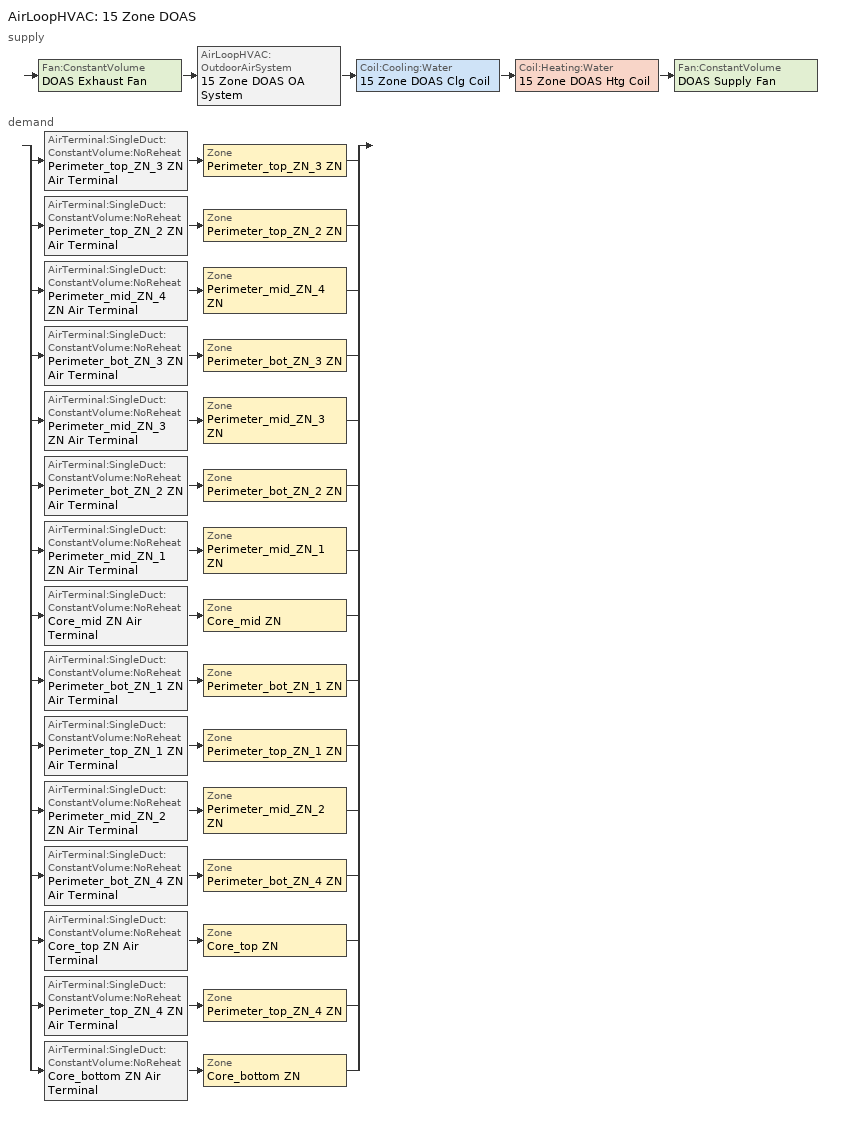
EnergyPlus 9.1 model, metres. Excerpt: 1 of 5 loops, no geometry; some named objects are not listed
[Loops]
AirLoopHVAC '15 Zone DOAS'
 supply: Fan:ConstantVolume 'DOAS Exhaust Fan' > AirLoopHVAC:OutdoorAirSystem '15 Zone DOAS OA System' > Coil:Cooling:Water '15 Zone DOAS Clg Coil' > Coil:Heating:Water '15 Zone DOAS Htg Coil' > Fan:ConstantVolume 'DOAS Supply Fan'
 demand: split
  | AirTerminal:SingleDuct:ConstantVolume:NoReheat 'Perimeter_top_ZN_3 ZN Air Terminal' > Zone 'Perimeter_top_ZN_3 ZN'
  | AirTerminal:SingleDuct:ConstantVolume:NoReheat 'Perimeter_top_ZN_2 ZN Air Terminal' > Zone 'Perimeter_top_ZN_2 ZN'
  | AirTerminal:SingleDuct:ConstantVolume:NoReheat 'Perimeter_mid_ZN_4 ZN Air Terminal' > Zone 'Perimeter_mid_ZN_4 ZN'
  | AirTerminal:SingleDuct:ConstantVolume:NoReheat 'Perimeter_bot_ZN_3 ZN Air Terminal' > Zone 'Perimeter_bot_ZN_3 ZN'
  | AirTerminal:SingleDuct:ConstantVolume:NoReheat 'Perimeter_mid_ZN_3 ZN Air Terminal' > Zone 'Perimeter_mid_ZN_3 ZN'
  | AirTerminal:SingleDuct:ConstantVolume:NoReheat 'Perimeter_bot_ZN_2 ZN Air Terminal' > Zone 'Perimeter_bot_ZN_2 ZN'
  | AirTerminal:SingleDuct:ConstantVolume:NoReheat 'Perimeter_mid_ZN_1 ZN Air Terminal' > Zone 'Perimeter_mid_ZN_1 ZN'
  | AirTerminal:SingleDuct:ConstantVolume:NoReheat 'Core_mid ZN Air Terminal' > Zone 'Core_mid ZN'
  | AirTerminal:SingleDuct:ConstantVolume:NoReheat 'Perimeter_bot_ZN_1 ZN Air Terminal' > Zone 'Perimeter_bot_ZN_1 ZN'
  | AirTerminal:SingleDuct:ConstantVolume:NoReheat 'Perimeter_top_ZN_1 ZN Air Terminal' > Zone 'Perimeter_top_ZN_1 ZN'
  | AirTerminal:SingleDuct:ConstantVolume:NoReheat 'Perimeter_mid_ZN_2 ZN Air Terminal' > Zone 'Perimeter_mid_ZN_2 ZN'
  | AirTerminal:SingleDuct:ConstantVolume:NoReheat 'Perimeter_bot_ZN_4 ZN Air Terminal' > Zone 'Perimeter_bot_ZN_4 ZN'
  | AirTerminal:SingleDuct:ConstantVolume:NoReheat 'Core_top ZN Air Terminal' > Zone 'Core_top ZN'
  | AirTerminal:SingleDuct:ConstantVolume:NoReheat 'Perimeter_top_ZN_4 ZN Air Terminal' > Zone 'Perimeter_top_ZN_4 ZN'
  | AirTerminal:SingleDuct:ConstantVolume:NoReheat 'Core_bottom ZN Air Terminal' > Zone 'Core_bottom ZN'
[ZoneControl:Thermostat] Control Object Type 1=ThermostatSetpoint:DualSetpoint
Name | Zone or ZoneList | Control Type Schedule | Control Name 1
Core_bottom ZN Thermostat | Core_bottom ZN | Core_bottom ZN Thermostat Schedule | Office WholeBuilding - Md Office Thermostat 1
Core_mid ZN Thermostat | Core_mid ZN | Core_mid ZN Thermostat Schedule | Office WholeBuilding - Md Office Thermostat 2
Core_top ZN Thermostat | Core_top ZN | Core_top ZN Thermostat Schedule | Office WholeBuilding - Md Office Thermostat 3
Perimeter_bot_ZN_1 ZN Thermostat | Perimeter_bot_ZN_1 ZN | Perimeter_bot_ZN_1 ZN Thermostat Schedule | Office WholeBuilding - Md Office Thermostat 4
Perimeter_bot_ZN_2 ZN Thermostat | Perimeter_bot_ZN_2 ZN | Perimeter_bot_ZN_2 ZN Thermostat Schedule | Office WholeBuilding - Md Office Thermostat 5
Perimeter_bot_ZN_3 ZN Thermostat | Perimeter_bot_ZN_3 ZN | Perimeter_bot_ZN_3 ZN Thermostat Schedule | Office WholeBuilding - Md Office Thermostat 6
Perimeter_bot_ZN_4 ZN Thermostat | Perimeter_bot_ZN_4 ZN | Perimeter_bot_ZN_4 ZN Thermostat Schedule | Office WholeBuilding - Md Office Thermostat 7
Perimeter_mid_ZN_1 ZN Thermostat | Perimeter_mid_ZN_1 ZN | Perimeter_mid_ZN_1 ZN Thermostat Schedule | Office WholeBuilding - Md Office Thermostat 8
Perimeter_mid_ZN_2 ZN Thermostat | Perimeter_mid_ZN_2 ZN | Perimeter_mid_ZN_2 ZN Thermostat Schedule | Office WholeBuilding - Md Office Thermostat 9
Perimeter_mid_ZN_3 ZN Thermostat | Perimeter_mid_ZN_3 ZN | Perimeter_mid_ZN_3 ZN Thermostat Schedule | Office WholeBuilding - Md Office Thermostat 10
Perimeter_mid_ZN_4 ZN Thermostat | Perimeter_mid_ZN_4 ZN | Perimeter_mid_ZN_4 ZN Thermostat Schedule | Office WholeBuilding - Md Office Thermostat 11
Perimeter_top_ZN_1 ZN Thermostat | Perimeter_top_ZN_1 ZN | Perimeter_top_ZN_1 ZN Thermostat Schedule | Office WholeBuilding - Md Office Thermostat 12
Perimeter_top_ZN_2 ZN Thermostat | Perimeter_top_ZN_2 ZN | Perimeter_top_ZN_2 ZN Thermostat Schedule | Office WholeBuilding - Md Office Thermostat 13
Perimeter_top_ZN_3 ZN Thermostat | Perimeter_top_ZN_3 ZN | Perimeter_top_ZN_3 ZN Thermostat Schedule | Office WholeBuilding - Md Office Thermostat 14
Perimeter_top_ZN_4 ZN Thermostat | Perimeter_top_ZN_4 ZN | Perimeter_top_ZN_4 ZN Thermostat Schedule | Office WholeBuilding - Md Office Thermostat 15
[ThermostatSetpoint:DualSetpoint] Heating Setpoint Temperature Schedule=OfficeMedium HTGSETP_SCH_YES_OPTIMUM; Cooling Setpoint Temperature Schedule=OfficeMedium CLGSETP_SCH_YES_OPTIMUM
Office WholeBuilding - Md Office Thermostat 1; Office WholeBuilding - Md Office Thermostat 2; Office WholeBuilding - Md Office Thermostat 3; Office WholeBuilding - Md Office Thermostat 4; Office WholeBuilding - Md Office Thermostat 5; Office WholeBuilding - Md Office Thermostat 6; Office WholeBuilding - Md Office Thermostat 7; Office WholeBuilding - Md Office Thermostat 8; Office WholeBuilding - Md Office Thermostat 9; Office WholeBuilding - Md Office Thermostat 10; Office WholeBuilding - Md Office Thermostat 11; Office WholeBuilding - Md Office Thermostat 12; Office WholeBuilding - Md Office Thermostat 13; Office WholeBuilding - Md Office Thermostat 14; Office WholeBuilding - Md Office Thermostat 15
[AirTerminal:SingleDuct:ConstantVolume:NoReheat] Availability Schedule=Always On Discrete; Maximum Air Flow Rate {m3/s}=AutoSize
Core_bottom ZN Air Terminal; Core_mid ZN Air Terminal; Core_top ZN Air Terminal; Perimeter_bot_ZN_1 ZN Air Terminal; Perimeter_bot_ZN_2 ZN Air Terminal; Perimeter_bot_ZN_3 ZN Air Terminal; Perimeter_bot_ZN_4 ZN Air Terminal; Perimeter_mid_ZN_1 ZN Air Terminal; Perimeter_mid_ZN_2 ZN Air Terminal; Perimeter_mid_ZN_3 ZN Air Terminal; Perimeter_mid_ZN_4 ZN Air Terminal; Perimeter_top_ZN_1 ZN Air Terminal; Perimeter_top_ZN_2 ZN Air Terminal; Perimeter_top_ZN_3 ZN Air Terminal; Perimeter_top_ZN_4 ZN Air Terminal
[Coil:Cooling:Water]
15 Zone DOAS Clg Coil: Availability Schedule=Always On Discrete; Design Water Flow Rate {m3/s}=Autosize; Design Air Flow Rate {m3/s}=Autosize; Design Inlet Water Temperature {C}=Autosize; Design Inlet Air Temperature {C}=Autosize; Design Outlet Air Temperature {C}=Autosize; Design Inlet Air Humidity Ratio {kgWater/kgDryAir}=Autosize; Design Outlet Air Humidity Ratio {kgWater/kgDryAir}=Autosize; Type of Analysis=SimpleAnalysis; Heat Exchanger Configuration=CrossFlow
[Coil:Heating:Water]
15 Zone DOAS Htg Coil: Availability Schedule=Always On Discrete; U-Factor Times Area Value {W/K}=Autosize; Maximum Water Flow Rate {m3/s}=Autosize; Performance Input Method=UFactorTimesAreaAndDesignWaterFlowRate; Rated Capacity {W}=Autosize; Rated Inlet Water Temperature {C}=48.8889; Rated Inlet Air Temperature {C}=16.6; Rated Outlet Water Temperature {C}=37.7778; Rated Outlet Air Temperature {C}=32.2; Rated Ratio for Air and Water Convection=0.5
[Zone equipment]
Core_bottom ZN: Core_bottom ZN Air Terminal, Core_bottom ZN FCU
Core_mid ZN: Core_mid ZN Air Terminal, Core_mid ZN FCU
Core_top ZN: Core_top ZN Air Terminal, Core_top ZN FCU
Perimeter_bot_ZN_1 ZN: Perimeter_bot_ZN_1 ZN Air Terminal, Perimeter_bot_ZN_1 ZN FCU
Perimeter_bot_ZN_2 ZN: Perimeter_bot_ZN_2 ZN Air Terminal, Perimeter_bot_ZN_2 ZN FCU
Perimeter_bot_ZN_3 ZN: Perimeter_bot_ZN_3 ZN Air Terminal, Perimeter_bot_ZN_3 ZN FCU
Perimeter_bot_ZN_4 ZN: Perimeter_bot_ZN_4 ZN Air Terminal, Perimeter_bot_ZN_4 ZN FCU
Perimeter_mid_ZN_1 ZN: Perimeter_mid_ZN_1 ZN Air Terminal, Perimeter_mid_ZN_1 ZN FCU
Perimeter_mid_ZN_2 ZN: Perimeter_mid_ZN_2 ZN Air Terminal, Perimeter_mid_ZN_2 ZN FCU
Perimeter_mid_ZN_3 ZN: Perimeter_mid_ZN_3 ZN Air Terminal, Perimeter_mid_ZN_3 ZN FCU
Perimeter_mid_ZN_4 ZN: Perimeter_mid_ZN_4 ZN Air Terminal, Perimeter_mid_ZN_4 ZN FCU
Perimeter_top_ZN_1 ZN: Perimeter_top_ZN_1 ZN Air Terminal, Perimeter_top_ZN_1 ZN FCU
Perimeter_top_ZN_2 ZN: Perimeter_top_ZN_2 ZN Air Terminal, Perimeter_top_ZN_2 ZN FCU
Perimeter_top_ZN_3 ZN: Perimeter_top_ZN_3 ZN Air Terminal, Perimeter_top_ZN_3 ZN FCU
Perimeter_top_ZN_4 ZN: Perimeter_top_ZN_4 ZN Air Terminal, Perimeter_top_ZN_4 ZN FCU
[Sizing:Zone] Zone Cooling Design Supply Air Temperature Input Method=SupplyAirTemperature; Zone Cooling Design Supply Air Temperature {C}=12.7778; Zone Cooling Design Supply Air Temperature Difference {deltaC}=11.11; Zone Heating Design Supply Air Temperature Input Method=SupplyAirTemperature; Zone Heating Design Supply Air Temperature {C}=40; Zone Heating Design Supply Air Temperature Difference {deltaC}=11.11; Zone Cooling Design Supply Air Humidity Ratio {kgWater/kgDryAir}=0.0085; Zone Heating Design Supply Air Humidity Ratio {kgWater/kgDryAir}=0.008; Design Specification Outdoor Air Object=Office WholeBuilding - Md Office Ventilation; Cooling Design Air Flow Method=DesignDay; Cooling Design Air Flow Rate {m3/s}=0; Cooling Minimum Air Flow per Zone Floor Area {m3/s-m2}=0.000762; Cooling Minimum Air Flow {m3/s}=0; Cooling Minimum Air Flow Fraction=0; Heating Design Air Flow Method=DesignDay; Heating Design Air Flow Rate {m3/s}=0; Heating Maximum Air Flow per Zone Floor Area {m3/s-m2}=0.002032; Heating Maximum Air Flow {m3/s}=0.141576; Heating Maximum Air Flow Fraction=0.3; Account for Dedicated Outdoor Air System=Yes; Dedicated Outdoor Air System Control Strategy=NeutralSupplyAir; Dedicated Outdoor Air Low Setpoint Temperature for Design {C}=15.5556; Dedicated Outdoor Air High Setpoint Temperature for Design {C}=21.1111
Name | Design Specification Zone Air Distribution Object
Core_bottom ZN | Core_bottom ZN Design Spec Zone Air Dist
Core_mid ZN | Core_mid ZN Design Spec Zone Air Dist
Core_top ZN | Core_top ZN Design Spec Zone Air Dist
Perimeter_bot_ZN_1 ZN | Perimeter_bot_ZN_1 ZN Design Spec Zone Air Dist
Perimeter_bot_ZN_2 ZN | Perimeter_bot_ZN_2 ZN Design Spec Zone Air Dist
Perimeter_bot_ZN_3 ZN | Perimeter_bot_ZN_3 ZN Design Spec Zone Air Dist
Perimeter_bot_ZN_4 ZN | Perimeter_bot_ZN_4 ZN Design Spec Zone Air Dist
Perimeter_mid_ZN_1 ZN | Perimeter_mid_ZN_1 ZN Design Spec Zone Air Dist
Perimeter_mid_ZN_2 ZN | Perimeter_mid_ZN_2 ZN Design Spec Zone Air Dist
Perimeter_mid_ZN_3 ZN | Perimeter_mid_ZN_3 ZN Design Spec Zone Air Dist
Perimeter_mid_ZN_4 ZN | Perimeter_mid_ZN_4 ZN Design Spec Zone Air Dist
Perimeter_top_ZN_1 ZN | Perimeter_top_ZN_1 ZN Design Spec Zone Air Dist
Perimeter_top_ZN_2 ZN | Perimeter_top_ZN_2 ZN Design Spec Zone Air Dist
Perimeter_top_ZN_3 ZN | Perimeter_top_ZN_3 ZN Design Spec Zone Air Dist
Perimeter_top_ZN_4 ZN | Perimeter_top_ZN_4 ZN Design Spec Zone Air Dist
[DesignSpecification:ZoneAirDistribution] Zone Air Distribution Effectiveness in Cooling Mode=1; Zone Air Distribution Effectiveness in Heating Mode=1
Core_bottom ZN Design Spec Zone Air Dist; Core_mid ZN Design Spec Zone Air Dist; Core_top ZN Design Spec Zone Air Dist; Perimeter_bot_ZN_1 ZN Design Spec Zone Air Dist; Perimeter_bot_ZN_2 ZN Design Spec Zone Air Dist; Perimeter_bot_ZN_3 ZN Design Spec Zone Air Dist; Perimeter_bot_ZN_4 ZN Design Spec Zone Air Dist; Perimeter_mid_ZN_1 ZN Design Spec Zone Air Dist; Perimeter_mid_ZN_2 ZN Design Spec Zone Air Dist; Perimeter_mid_ZN_3 ZN Design Spec Zone Air Dist; Perimeter_mid_ZN_4 ZN Design Spec Zone Air Dist; Perimeter_top_ZN_1 ZN Design Spec Zone Air Dist; Perimeter_top_ZN_2 ZN Design Spec Zone Air Dist; Perimeter_top_ZN_3 ZN Design Spec Zone Air Dist; Perimeter_top_ZN_4 ZN Design Spec Zone Air Dist
[Controller:MechanicalVentilation]
15 Zone DOAS Mechanical Ventilation Controller: Availability Schedule=Always On Discrete; Demand Controlled Ventilation=No; System Outdoor Air Method=ZoneSum; Zone Name 1=Core_bottom ZN; Design Specification Outdoor Air Object Name 1=Office WholeBuilding - Md Office Ventilation; Design Specification Zone Air Distribution Object Name 1=Core_bottom ZN Design Spec Zone Air Dist; Zone Name 2=Core_mid ZN; Design Specification Outdoor Air Object Name 2=Office WholeBuilding - Md Office Ventilation; Design Specification Zone Air Distribution Object Name 2=Core_mid ZN Design Spec Zone Air Dist; Zone Name 3=Core_top ZN; Design Specification Outdoor Air Object Name 3=Office WholeBuilding - Md Office Ventilation; Design Specification Zone Air Distribution Object Name 3=Core_top ZN Design Spec Zone Air Dist; Zone Name 4=Perimeter_bot_ZN_1 ZN; Design Specification Outdoor Air Object Name 4=Office WholeBuilding - Md Office Ventilation; Design Specification Zone Air Distribution Object Name 4=Perimeter_bot_ZN_1 ZN Design Spec Zone Air Dist; Zone Name 5=Perimeter_bot_ZN_2 ZN; Design Specification Outdoor Air Object Name 5=Office WholeBuilding - Md Office Ventilation; Design Specification Zone Air Distribution Object Name 5=Perimeter_bot_ZN_2 ZN Design Spec Zone Air Dist; Zone Name 6=Perimeter_bot_ZN_3 ZN; Design Specification Outdoor Air Object Name 6=Office WholeBuilding - Md Office Ventilation; Design Specification Zone Air Distribution Object Name 6=Perimeter_bot_ZN_3 ZN Design Spec Zone Air Dist; Zone Name 7=Perimeter_bot_ZN_4 ZN; Design Specification Outdoor Air Object Name 7=Office WholeBuilding - Md Office Ventilation; Design Specification Zone Air Distribution Object Name 7=Perimeter_bot_ZN_4 ZN Design Spec Zone Air Dist; Zone Name 8=Perimeter_mid_ZN_1 ZN; Design Specification Outdoor Air Object Name 8=Office WholeBuilding - Md Office Ventilation; Design Specification Zone Air Distribution Object Name 8=Perimeter_mid_ZN_1 ZN Design Spec Zone Air Dist; Zone Name 9=Perimeter_mid_ZN_2 ZN; Design Specification Outdoor Air Object Name 9=Office WholeBuilding - Md Office Ventilation; Design Specification Zone Air Distribution Object Name 9=Perimeter_mid_ZN_2 ZN Design Spec Zone Air Dist; Zone Name 10=Perimeter_mid_ZN_3 ZN; Design Specification Outdoor Air Object Name 10=Office WholeBuilding - Md Office Ventilation; Design Specification Zone Air Distribution Object Name 10=Perimeter_mid_ZN_3 ZN Design Spec Zone Air Dist; Zone Name 11=Perimeter_mid_ZN_4 ZN; Design Specification Outdoor Air Object Name 11=Office WholeBuilding - Md Office Ventilation; Design Specification Zone Air Distribution Object Name 11=Perimeter_mid_ZN_4 ZN Design Spec Zone Air Dist; Zone Name 12=Perimeter_top_ZN_1 ZN; Design Specification Outdoor Air Object Name 12=Office WholeBuilding - Md Office Ventilation; Design Specification Zone Air Distribution Object Name 12=Perimeter_top_ZN_1 ZN Design Spec Zone Air Dist; Zone Name 13=Perimeter_top_ZN_2 ZN; Design Specification Outdoor Air Object Name 13=Office WholeBuilding - Md Office Ventilation; Design Specification Zone Air Distribution Object Name 13=Perimeter_top_ZN_2 ZN Design Spec Zone Air Dist; Zone Name 14=Perimeter_top_ZN_3 ZN; Design Specification Outdoor Air Object Name 14=Office WholeBuilding - Md Office Ventilation; Design Specification Zone Air Distribution Object Name 14=Perimeter_top_ZN_3 ZN Design Spec Zone Air Dist; Zone Name 15=Perimeter_top_ZN_4 ZN; Design Specification Outdoor Air Object Name 15=Office WholeBuilding - Md Office Ventilation; Design Specification Zone Air Distribution Object Name 15=Perimeter_top_ZN_4 ZN Design Spec Zone Air Dist
[DesignSpecification:OutdoorAir]
Office WholeBuilding - Md Office Ventilation: Outdoor Air Method=Sum; Outdoor Air Flow per Person {m3/s-person}=0; Outdoor Air Flow per Zone Floor Area {m3/s-m2}=0.0004318; Outdoor Air Flow per Zone {m3/s}=0; Outdoor Air Flow Air Changes per Hour {1/hr}=0
[AirLoopHVAC]
15 Zone DOAS: Design Supply Air Flow Rate {m3/s}=AutoSize
[Sizing:System]
15 Zone DOAS: Type of Load to Size On=VentilationRequirement; Design Outdoor Air Flow Rate {m3/s}=Autosize; Central Heating Maximum System Air Flow Ratio=1; Preheat Design Temperature {C}=7; Preheat Design Humidity Ratio {kgWater/kgDryAir}=0.008; Precool Design Temperature {C}=12.8; Precool Design Humidity Ratio {kgWater/kgDryAir}=0.008; Central Cooling Design Supply Air Temperature {C}=15.5556; Central Heating Design Supply Air Temperature {C}=21.1111; Type of Zone Sum to Use=Coincident; 100% Outdoor Air in Cooling=Yes; 100% Outdoor Air in Heating=Yes; Central Cooling Design Supply Air Humidity Ratio {kgWater/kgDryAir}=0.0085; Central Heating Design Supply Air Humidity Ratio {kgWater/kgDryAir}=0.008; Cooling Supply Air Flow Rate Method=DesignDay; Cooling Supply Air Flow Rate {m3/s}=0; Cooling Supply Air Flow Rate Per Floor Area {m3/s-m2}=0.00996765; Cooling Fraction of Autosized Cooling Supply Air Flow Rate=1; Cooling Supply Air Flow Rate Per Unit Cooling Capacity {m3/s-W}=3.94755e-05; Heating Supply Air Flow Rate Method=DesignDay; Heating Supply Air Flow Rate {m3/s}=0; Heating Supply Air Flow Rate Per Floor Area {m3/s-m2}=0.00996765; Heating Fraction of Autosized Heating Supply Air Flow Rate=1; Heating Fraction of Autosized Cooling Supply Air Flow Rate=1; Heating Supply Air Flow Rate Per Unit Heating Capacity {m3/s-W}=3.15882e-05; System Outdoor Air Method=ZoneSum; Zone Maximum Outdoor Air Fraction=1; Cooling Design Capacity Method=CoolingDesignCapacity; Cooling Design Capacity {W}=Autosize; Cooling Design Capacity Per Floor Area {W/m2}=234.7; Fraction of Autosized Cooling Design Capacity=1; Heating Design Capacity Method=HeatingDesignCapacity; Heating Design Capacity {W}=Autosize; Heating Design Capacity Per Floor Area {W/m2}=157; Fraction of Autosized Heating Design Capacity=1; Central Cooling Capacity Control Method=OnOff
[Controller:WaterCoil] Control Variable=Temperature; Actuator Variable=Flow; Maximum Actuated Flow {m3/s}=Autosize; Minimum Actuated Flow {m3/s}=0
Name | Action | Controller Convergence Tolerance {deltaC}
15 Zone DOAS Clg Coil Controller | Reverse | Autosize
15 Zone DOAS Htg Coil Controller | Normal | 0.0001
[Fan:ConstantVolume] Availability Schedule=Always On Discrete; Fan Total Efficiency=0.58175; Maximum Flow Rate {m3/s}=AutoSize; Motor Efficiency=0.895; Motor In Airstream Fraction=1
Name | Pressure Rise {Pa}
DOAS Exhaust Fan | 498.178
DOAS Supply Fan | 747.267
[SetpointManager:MixedAir] Control Variable=Temperature
Name | Setpoint Node or NodeList
DOAS Exhaust Fan Outlet Air Node OS Default SPM | DOAS Exhaust Fan Outlet Air Node
15 Zone DOAS Heat Exchanger Primary Outlet Air Node OS Default SPM | 15 Zone DOAS Heat Exchanger Primary Outlet Air Node
15 Zone DOAS Mixed Air Node OS Default SPM | 15 Zone DOAS Mixed Air Node
15 Zone DOAS Clg Coil Outlet Air Node OS Default SPM | 15 Zone DOAS Clg Coil Outlet Air Node
[Controller:OutdoorAir]
15 Zone DOAS Outdoor Air Controller: Minimum Outdoor Air Flow Rate {m3/s}=Autosize; Maximum Outdoor Air Flow Rate {m3/s}=Autosize; Economizer Control Type=NoEconomizer; Economizer Control Action Type=ModulateFlow; Lockout Type=NoLockout; Minimum Limit Type=FixedMinimum; Minimum Fraction of Outdoor Air Schedule=Always On Discrete; Mechanical Ventilation Controller=15 Zone DOAS Mechanical Ventilation Controller; High Humidity Control=No; Control High Indoor Humidity Based on Outdoor Humidity Ratio=Yes; Heat Recovery Bypass Control Type=BypassWhenWithinEconomizerLimits
[HeatExchanger:AirToAir:SensibleAndLatent]
15 Zone DOAS Heat Exchanger: Availability Schedule=Always On Discrete; Nominal Supply Air Flow Rate {m3/s}=Autosize; Sensible Effectiveness at 100% Heating Air Flow=0.76; Latent Effectiveness at 100% Heating Air Flow=0.68; Sensible Effectiveness at 75% Heating Air Flow=0.81; Latent Effectiveness at 75% Heating Air Flow=0.73; Sensible Effectiveness at 100% Cooling Air Flow=0.76; Latent Effectiveness at 100% Cooling Air Flow=0.68; Sensible Effectiveness at 75% Cooling Air Flow=0.81; Latent Effectiveness at 75% Cooling Air Flow=0.73; Nominal Electric Power {W}=0; Supply Air Outlet Temperature Control=No; Heat Exchanger Type=Rotary; Frost Control Type=None; Threshold Temperature {C}=1.7; Economizer Lockout=Yes
[Schedule:Compact]
Core_bottom ZN Thermostat Schedule; Core_mid ZN Thermostat Schedule; Core_top ZN Thermostat Schedule; Perimeter_bot_ZN_1 ZN Thermostat Schedule; Perimeter_bot_ZN_2 ZN Thermostat Schedule; Perimeter_bot_ZN_3 ZN Thermostat Schedule; Perimeter_bot_ZN_4 ZN Thermostat Schedule; Perimeter_mid_ZN_1 ZN Thermostat Schedule; Perimeter_mid_ZN_2 ZN Thermostat Schedule; Perimeter_mid_ZN_3 ZN Thermostat Schedule; Perimeter_mid_ZN_4 ZN Thermostat Schedule; Perimeter_top_ZN_1 ZN Thermostat Schedule; Perimeter_top_ZN_2 ZN Thermostat Schedule; Perimeter_top_ZN_3 ZN Thermostat Schedule; Perimeter_top_ZN_4 ZN Thermostat Schedule: Through: 12/31, For: AllDays, Until: 24:00, 4
[Schedule:Day:Interval]
OfficeMedium HTGSETP_SCH_YES_OPTIMUM Default; OfficeMedium HTGSETP_SCH_YES_OPTIMUM Summer Design Day: No, 24:00, 15.6
OfficeMedium HTGSETP_SCH_YES_OPTIMUM Wkdy Day: No, 05:00, 15.6, 06:00, 17.8, 07:00, 20, 22:00, 21, 24:00, 15.6
OfficeMedium HTGSETP_SCH_YES_OPTIMUM Sat Day: No, 05:00, 15.6, 06:00, 17.8, 07:00, 20, 17:00, 21, 24:00, 15.6
OfficeMedium HTGSETP_SCH_YES_OPTIMUM Winter Design Day: No, 05:00, 15.6, 06:00, 17.6, 07:00, 19.6, 22:00, 21, 24:00, 15.6
OfficeMedium CLGSETP_SCH_YES_OPTIMUM Default; OfficeMedium CLGSETP_SCH_YES_OPTIMUM Winter Design Day: No, 24:00, 26.7
OfficeMedium CLGSETP_SCH_YES_OPTIMUM Wkdy Day: No, 05:00, 26.7, 06:00, 25.6, 07:00, 25, 22:00, 24, 24:00, 26.7
OfficeMedium CLGSETP_SCH_YES_OPTIMUM Sat Day: No, 05:00, 26.7, 06:00, 25.7, 07:00, 25, 17:00, 24, 24:00, 26.7
OfficeMedium CLGSETP_SCH_YES_OPTIMUM Summer Design Day: No, 05:00, 26.7, 06:00, 25.7, 07:00, 25, 22:00, 24, 24:00, 26.7
[Schedule:Week:Daily]
OfficeMedium HTGSETP_SCH_YES_OPTIMUM Week Rule - Jan1-Dec31: OfficeMedium HTGSETP_SCH_YES_OPTIMUM Default, OfficeMedium HTGSETP_SCH_YES_OPTIMUM Wkdy Day, OfficeMedium HTGSETP_SCH_YES_OPTIMUM Wkdy Day, OfficeMedium HTGSETP_SCH_YES_OPTIMUM Wkdy Day, OfficeMedium HTGSETP_SCH_YES_OPTIMUM Wkdy Day, OfficeMedium HTGSETP_SCH_YES_OPTIMUM Wkdy Day, OfficeMedium HTGSETP_SCH_YES_OPTIMUM Sat Day, OfficeMedium HTGSETP_SCH_YES_OPTIMUM Default, OfficeMedium HTGSETP_SCH_YES_OPTIMUM Summer Design Day, OfficeMedium HTGSETP_SCH_YES_OPTIMUM Winter Design Day, OfficeMedium HTGSETP_SCH_YES_OPTIMUM Default, OfficeMedium HTGSETP_SCH_YES_OPTIMUM Default
OfficeMedium CLGSETP_SCH_YES_OPTIMUM Week Rule - Jan1-Dec31: OfficeMedium CLGSETP_SCH_YES_OPTIMUM Default, OfficeMedium CLGSETP_SCH_YES_OPTIMUM Wkdy Day, OfficeMedium CLGSETP_SCH_YES_OPTIMUM Wkdy Day, OfficeMedium CLGSETP_SCH_YES_OPTIMUM Wkdy Day, OfficeMedium CLGSETP_SCH_YES_OPTIMUM Wkdy Day, OfficeMedium CLGSETP_SCH_YES_OPTIMUM Wkdy Day, OfficeMedium CLGSETP_SCH_YES_OPTIMUM Sat Day, OfficeMedium CLGSETP_SCH_YES_OPTIMUM Default, OfficeMedium CLGSETP_SCH_YES_OPTIMUM Summer Design Day, OfficeMedium CLGSETP_SCH_YES_OPTIMUM Winter Design Day, OfficeMedium CLGSETP_SCH_YES_OPTIMUM Default, OfficeMedium CLGSETP_SCH_YES_OPTIMUM Default
[Schedule:Year]
OfficeMedium HTGSETP_SCH_YES_OPTIMUM: OfficeMedium HTGSETP_SCH_YES_OPTIMUM Week Rule - Jan1-Dec31, 1, 1, 12, 31
OfficeMedium CLGSETP_SCH_YES_OPTIMUM: OfficeMedium CLGSETP_SCH_YES_OPTIMUM Week Rule - Jan1-Dec31, 1, 1, 12, 31
[Schedule:Constant]
Always On Discrete: Hourly Value=1
